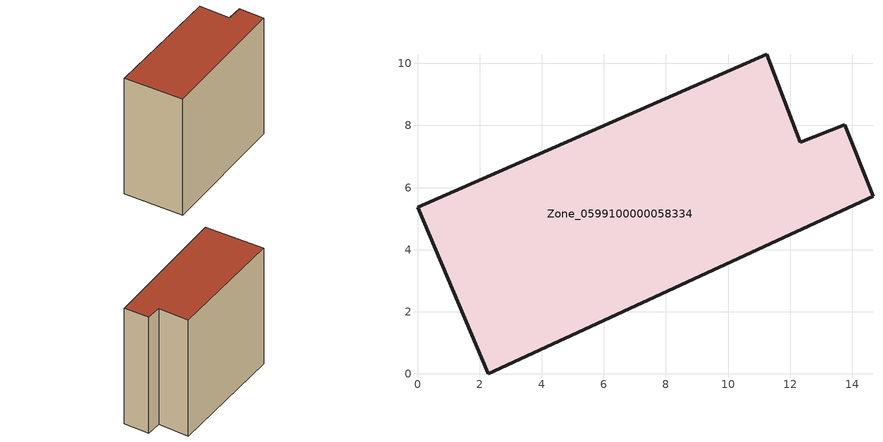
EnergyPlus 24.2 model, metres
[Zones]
Zone_0599100000058334
 floor ground (C_G): 2.27,0 0,5.36 11.25,10.3 12.33,7.46 13.76,8.02 14.67,5.72 z0
 wall outside (C_F): 2.27,0 14.67,5.72 13.76,8.02 12.33,7.46 11.25,10.3 0,5.36 2.27,0 z0:11.97
 roof outside (C_R): 0,5.36 2.27,0 14.67,5.72 13.76,8.02 12.33,7.46 11.25,10.3 z11.97
[BUILDING]
Pand.0599100000058334: North Axis=0; Terrain=City; Loads Convergence Tolerance Value=0.04; Temperature Convergence Tolerance Value=0.4; Solar Distribution=FullExterior; Maximum Number of Warmup Days=25; Minimum Number of Warmup Days=1
[Site:Location]
Rotterdam.The.Hague.AP_ZH_NLD Design_Conditions: Latitude=51.96; Longitude=4.45; Time Zone=1; Elevation=-4.5
[SITE:GROUNDTEMPERATURE:BUILDINGSURFACE]
18, 18, 18, 18, 18, 18, 18, 18, 18, 18, 18, 18
[MATERIAL] Thermal Absorptance=0.9; Solar Absorptance=0.7; Visible Absorptance=0.7
Name | Roughness | Thickness | Conductivity | Density | Specific Heat
G.TI.1946 | MediumSmooth | 0.15 | 1 | 540 | 1210
F.TI.1946 | Rough | 0.3 | 0.857143 | 1920 | 840
R.TI.1946 | MediumRough | 0.2 | 0.1 | 1500 | 1000
[CONSTRUCTION]
C_G: G.TI.1946
C_F: F.TI.1946
C_R: R.TI.1946
[ZONE]
Zone_0599100000058334: Type=1; Multiplier=1; Ceiling Height=Autocalculate; Volume=Autocalculate; Floor Area=autocalculate; Part of Total Floor Area=Yes
[ZONEINFILTRATION:DESIGNFLOWRATE]
Infil_Zone_0599100000058334: Zone or ZoneList or Space or SpaceList=Zone_0599100000058334; Schedule=AlwaysOn; Design Flow Rate Calculation Method=Flow/Area; Flow Rate per Floor Area=0.003; Constant Term Coefficient=1; Temperature Term Coefficient=0; Velocity Term Coefficient=0; Velocity Squared Term Coefficient=0
[HVACTEMPLATE:ZONE:IDEALLOADSAIRSYSTEM]
Zone_0599100000058334: Maximum Heating Supply Air Temperature=50; Minimum Cooling Supply Air Temperature=13; Maximum Heating Supply Air Humidity Ratio=0.0156; Minimum Cooling Supply Air Humidity Ratio=0.0077; Heating Limit=NoLimit; Cooling Limit=NoLimit; Dehumidification Control Type=ConstantSensibleHeatRatio; Cooling Sensible Heat Ratio=0.7; Dehumidification Setpoint=60; Humidification Control Type=None; Humidification Setpoint=30; Outdoor Air Method=None; Outdoor Air Flow Rate per Person=0.00944; Outdoor Air Flow Rate per Zone Floor Area=0; Outdoor Air Flow Rate per Zone=0; Demand Controlled Ventilation Type=None; Outdoor Air Economizer Type=NoEconomizer; Heat Recovery Type=None; Sensible Heat Recovery Effectiveness=0.7; Latent Heat Recovery Effectiveness=0.65
[ZONECONTROL:THERMOSTAT]
ThermostatControl_Zone_0599100000058334: Zone or ZoneList=Zone_0599100000058334; Control Type Schedule=DualSetpointControlType; Control 1=Thermostat_Zone_0599100000058334; Temperature Difference Between Cutout And Setpoint=0
[THERMOSTATSETPOINT:DUALSETPOINT]
Thermostat_Zone_0599100000058334: Heating Setpoint Temperature Schedule=HeatingSetpoint_Zone_0599100000058334; Cooling Setpoint Temperature Schedule=CoolingSetpoint_Zone_0599100000058334
[SCHEDULE:COMPACT]
HeatingSetpoint_Zone_0599100000058334: Through: 12/31, For: AllDays, Until: 24:00, 21
CoolingSetpoint_Zone_0599100000058334: Through: 12/31, For: AllDays, Until: 24:00, 24
DualSetpointControlType: Through: 12/31, For: AllDays, Until: 24:00, 4
AlwaysOn: Through: 12/31, For: AllDays, Until: 24:00, 1
